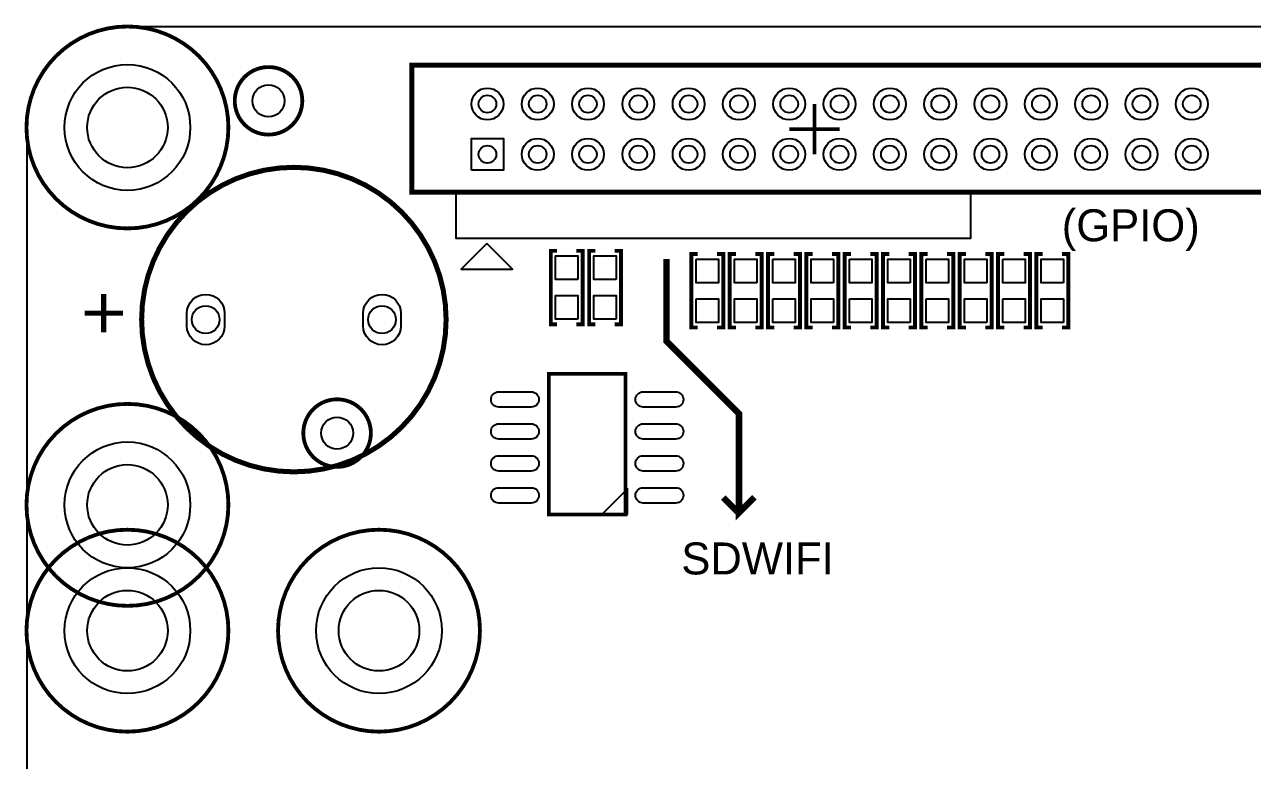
# Model space of a CAD drawing. Extents: x 0 to 180, y -3 to 135.
# Drawn here: x -0.09 to 48.72, y 100.84 to 130.09 of the extents above; entities that cross this region are included whole.
import ezdxf

# ---------------------------------------------------------------- set-up
doc = ezdxf.new("R2010")
doc.units = 0
doc.layers.get('0').update_dxf_attribs({"linetype": 'CONTINUOUS'})
for name, color, linetype in [('BG_OUTLINE', 3, 'CONTINUOUS'), ('BG_SILKSCREEN_TOP', 2, 'CONTINUOUS'), ('MANUFACTURING_NCDRILL_FIGU', 7, 'CONTINUOUS'), ('PG_SILKSCREEN_BOTTOM', 10, 'CONTINUOUS'), ('PG_SILKSCREEN_TOP', 11, 'CONTINUOUS'), ('PIN_BOTTOM', 13, 'CONTINUOUS'), ('PIN_TOP', 12, 'CONTINUOUS')]:
    doc.layers.add(name, color=color, linetype=linetype)

# ---------------------------------------------------------------- blocks, each defined once
blk = doc.blocks.new('FIGURE_CIRCLE')
blk.add_circle((0, 0), 0.5)

msp = doc.modelspace()

# ---------------------------------------------------------------- linework, layer by layer
at = {"layer": 'BG_OUTLINE'}
msp.add_lwpolyline([(4, 0), (175.9999, 0, 0.414214), (179.9999, 4), (179.9999, 126, 0.414214), (175.9999, 130), (4, 130, 0.414214), (0, 126), (0, 4, 0.414215)], format="xyb", close=True, dxfattribs=at)
at = {"layer": 'PG_SILKSCREEN_BOTTOM', "const_width": 0.1524}
msp.add_lwpolyline([(13.6769, 113.853, 1), (10.99158, 113.85292, 1)], format="xyb", close=True, dxfattribs=at)
at = {"layer": 'PG_SILKSCREEN_TOP'}
for points, const_width in [([(8.0132, 126, 1), (-0.01322, 126, 1)], 0.1524), ([(10.9513, 127.0584, 1), (8.26634, 127.05844, 1)], 0.1524), ([(16.6678, 118.364, 1), (4.56421, 118.364, 1)], 0.1999), ([(8.0132, 111, 1), (-0.01322, 111.00001, 1)], 0.1524), ([(8.0132, 106, 1), (-0.01322, 105.99998, 1)], 0.1524), ([(18.0132, 106, 1), (9.9868, 105.99998, 1)], 0.1524)]:
    msp.add_lwpolyline(points, format="xyb", close=True, dxfattribs=dict(at, const_width=const_width))
msp.add_lwpolyline([(38.8088, 123.4319, 0.2, 0.2, 0), (49.3088, 123.4319, 0.2, 0.2, 0), (49.3088, 128.4719, 0.2, 0.2, 0), (39.3738, 128.4719, 0.1999, 0.1999, 0), (15.3708, 128.4719, 0.2, 0.2, 0), (15.3088, 128.4719, 0.2, 0.2, 0), (15.3088, 123.4318, 0.1999, 0.1999, 0), (39.3088, 123.4318, 0.1999, 0.1999, 0)], format="xyseb", dxfattribs=at)
for points, const_width in [([(32.3088, 125.9319), (31.3088, 125.9319), (31.3088, 126.9319)], 0.1501), ([(30.3088, 125.9319), (31.3088, 125.9319), (31.3088, 124.9319)], 0.1501), ([(21.082, 118.1735), (20.828, 118.1735), (20.828, 121.0945), (21.082, 121.0945)], 0.1524), ([(21.844, 118.1735), (22.098, 118.1735), (22.098, 121.0945), (21.844, 121.0945)], 0.1524), ([(22.606, 118.1735), (22.352, 118.1735), (22.352, 121.0945), (22.606, 121.0945)], 0.1524), ([(23.368, 118.1735), (23.622, 118.1735), (23.622, 121.0945), (23.368, 121.0945)], 0.1524), ([(25.4305, 120.7745), (25.4305, 117.5055), (28.3108, 114.6251), (28.3108, 110.6907), (28.9204, 111.3003)], 0.254), ([(26.67, 120.9675), (26.416, 120.9675), (26.416, 118.0465), (26.67, 118.0465)], 0.1524), ([(27.432, 120.9675), (27.686, 120.9675), (27.686, 118.0465), (27.432, 118.0465)], 0.1524), ([(28.194, 118.0465), (27.94, 118.0465), (27.94, 120.9675), (28.194, 120.9675)], 0.1524), ([(28.956, 118.0465), (29.21, 118.0465), (29.21, 120.9675), (28.956, 120.9675)], 0.1524), ([(29.718, 120.9675), (29.464, 120.9675), (29.464, 118.0465), (29.718, 118.0465)], 0.1524), ([(30.48, 120.9675), (30.734, 120.9675), (30.734, 118.0465), (30.48, 118.0465)], 0.1524), ([(31.242, 118.0465), (30.988, 118.0465), (30.988, 120.9675), (31.242, 120.9675)], 0.1524), ([(32.004, 118.0465), (32.258, 118.0465), (32.258, 120.9675), (32.004, 120.9675)], 0.1524), ([(32.766, 120.9675), (32.512, 120.9675), (32.512, 118.0465), (32.766, 118.0465)], 0.1524), ([(33.528, 120.9675), (33.782, 120.9675), (33.782, 118.0465), (33.528, 118.0465)], 0.1524), ([(34.29, 118.0465), (34.036, 118.0465), (34.036, 120.9675), (34.29, 120.9675)], 0.1524), ([(35.052, 118.0465), (35.306, 118.0465), (35.306, 120.9675), (35.052, 120.9675)], 0.1524), ([(35.814, 120.9675), (35.56, 120.9675), (35.56, 118.0465), (35.814, 118.0465)], 0.1524), ([(36.576, 120.9675), (36.83, 120.9675), (36.83, 118.0465), (36.576, 118.0465)], 0.1524), ([(37.338, 118.0465), (37.084, 118.0465), (37.084, 120.9675), (37.338, 120.9675)], 0.1524), ([(38.1, 118.0465), (38.354, 118.0465), (38.354, 120.9675), (38.1, 120.9675)], 0.1524), ([(38.862, 120.9675), (38.608, 120.9675), (38.608, 118.0465), (38.862, 118.0465)], 0.1524), ([(39.624, 120.9675), (39.878, 120.9675), (39.878, 118.0465), (39.624, 118.0465)], 0.1524), ([(40.386, 118.0465), (40.132, 118.0465), (40.132, 120.9675), (40.386, 120.9675)], 0.1524), ([(41.148, 118.0465), (41.402, 118.0465), (41.402, 120.9675), (41.148, 120.9675)], 0.1524), ([(3.0559, 119.38), (3.0559, 117.856)], 0.2032), ([(3.8179, 118.618), (2.2939, 118.618)], 0.2032), ([(28.3108, 110.6907), (28.2854, 110.6907), (27.6885, 111.2876)], 0.254)]:
    msp.add_lwpolyline(points, dxfattribs=dict(at, const_width=const_width))
for points in [[(17.0536, 123.4796), (17.0536, 121.5949), (37.526, 121.5949), (37.526, 123.4796)], [(18.288, 121.3866), (17.272, 120.3706), (19.304, 120.3706)], [(23.876, 110.617), (23.876, 111.633), (22.86, 110.617)]]:
    msp.add_lwpolyline(points, close=True, dxfattribs=at)
at = {"layer": 'PG_SILKSCREEN_TOP', "const_width": 0.1524}
msp.add_lwpolyline([(23.7998, 110.617), (23.7998, 116.205), (20.7518, 116.205), (20.7518, 110.617)], close=True, dxfattribs=at)
at = {"layer": 'PIN_BOTTOM'}
msp.add_lwpolyline([(17.6738, 124.2969), (17.6738, 125.5669), (18.9438, 125.5669), (18.9438, 124.2969)], close=True, dxfattribs=at)
for points in [[(7.86205, 118.61395), (7.86205, 118.11405, -1), (6.36195, 118.11405), (6.36195, 118.61395, -1)], [(14.86995, 118.61395), (14.86995, 118.11405, -1), (13.36985, 118.11405), (13.36985, 118.61395, -1)]]:
    msp.add_lwpolyline(points, format="xyb", close=True, dxfattribs=at)
for centre, radius in [((4, 126), 2.5), ((18.3088, 126.9319), 0.635), ((20.3088, 126.9319), 0.635), ((22.3088, 126.9319), 0.635), ((24.3088, 126.9319), 0.635), ((26.3088, 126.9319), 0.635), ((28.3088, 126.9319), 0.635), ((30.3088, 126.9319), 0.635), ((32.3088, 126.9319), 0.635), ((34.3088, 126.9319), 0.635), ((36.3088, 126.9319), 0.635), ((38.3088, 126.9319), 0.635), ((40.3088, 126.9319), 0.635), ((42.3088, 126.9319), 0.635), ((44.3088, 126.9319), 0.635), ((46.3088, 126.9319), 0.635), ((20.3088, 124.9319), 0.635), ((22.3088, 124.9319), 0.635), ((24.3088, 124.9319), 0.635), ((26.3088, 124.9319), 0.635), ((28.3088, 124.9319), 0.635), ((30.3088, 124.9319), 0.635), ((32.3088, 124.9319), 0.635), ((34.3088, 124.9319), 0.635), ((36.3088, 124.9319), 0.635), ((38.3088, 124.9319), 0.635), ((40.3088, 124.9319), 0.635), ((42.3088, 124.9319), 0.635), ((44.3088, 124.9319), 0.635), ((46.3088, 124.9319), 0.635), ((12.3342, 113.853), 0.635), ((4, 111), 2.5), ((4, 106), 2.5), ((14, 106), 2.5)]:
    msp.add_circle(centre, radius, dxfattribs=at)
at = {"layer": 'PIN_TOP'}
for points in [[(17.6738, 124.2969), (17.6738, 125.5669), (18.9438, 125.5669), (18.9438, 124.2969)], [(21.9075, 119.9515), (21.0185, 119.9515), (21.0185, 120.8913), (21.9075, 120.8913)], [(23.4315, 119.9515), (22.5425, 119.9515), (22.5425, 120.8913), (23.4315, 120.8913)], [(26.6065, 120.7643), (27.4955, 120.7643), (27.4955, 119.8245), (26.6065, 119.8245)], [(29.0195, 119.8245), (28.1305, 119.8245), (28.1305, 120.7643), (29.0195, 120.7643)], [(29.6545, 120.7643), (30.5435, 120.7643), (30.5435, 119.8245), (29.6545, 119.8245)], [(32.0675, 119.8245), (31.1785, 119.8245), (31.1785, 120.7643), (32.0675, 120.7643)], [(32.7025, 120.7643), (33.5915, 120.7643), (33.5915, 119.8245), (32.7025, 119.8245)], [(35.1155, 119.8245), (34.2265, 119.8245), (34.2265, 120.7643), (35.1155, 120.7643)], [(35.7505, 120.7643), (36.6395, 120.7643), (36.6395, 119.8245), (35.7505, 119.8245)], [(38.1635, 119.8245), (37.2745, 119.8245), (37.2745, 120.7643), (38.1635, 120.7643)], [(38.7985, 120.7643), (39.6875, 120.7643), (39.6875, 119.8245), (38.7985, 119.8245)], [(41.2115, 119.8245), (40.3225, 119.8245), (40.3225, 120.7643), (41.2115, 120.7643)], [(21.9075, 118.3767), (21.0185, 118.3767), (21.0185, 119.3165), (21.9075, 119.3165)], [(23.4315, 118.3767), (22.5425, 118.3767), (22.5425, 119.3165), (23.4315, 119.3165)], [(26.6065, 119.1895), (27.4955, 119.1895), (27.4955, 118.2497), (26.6065, 118.2497)], [(29.0195, 118.2497), (28.1305, 118.2497), (28.1305, 119.1895), (29.0195, 119.1895)], [(29.6545, 119.1895), (30.5435, 119.1895), (30.5435, 118.2497), (29.6545, 118.2497)], [(32.0675, 118.2497), (31.1785, 118.2497), (31.1785, 119.1895), (32.0675, 119.1895)], [(32.7025, 119.1895), (33.5915, 119.1895), (33.5915, 118.2497), (32.7025, 118.2497)], [(35.1155, 118.2497), (34.2265, 118.2497), (34.2265, 119.1895), (35.1155, 119.1895)], [(35.7505, 119.1895), (36.6395, 119.1895), (36.6395, 118.2497), (35.7505, 118.2497)], [(38.1635, 118.2497), (37.2745, 118.2497), (37.2745, 119.1895), (38.1635, 119.1895)], [(38.7985, 119.1895), (39.6875, 119.1895), (39.6875, 118.2497), (38.7985, 118.2497)], [(41.2115, 118.2497), (40.3225, 118.2497), (40.3225, 119.1895), (41.2115, 119.1895)]]:
    msp.add_lwpolyline(points, close=True, dxfattribs=at)
for points in [[(7.86205, 118.61395), (7.86205, 118.11405, -1), (6.36195, 118.11405), (6.36195, 118.61395, -1)], [(14.86995, 118.61395), (14.86995, 118.11405, -1), (13.36985, 118.11405), (13.36985, 118.61395, -1)], [(18.7579, 115.4938), (20.0533, 115.4938, -1), (20.0533, 114.8842), (18.7579, 114.8842, -1)], [(24.4983, 115.4938), (25.7937, 115.4938, -1), (25.7937, 114.8842), (24.4983, 114.8842, -1)], [(18.7579, 114.2238), (20.0533, 114.2238, -1), (20.0533, 113.6142), (18.7579, 113.6142, -1)], [(24.4983, 114.2238), (25.7937, 114.2238, -1), (25.7937, 113.6142), (24.4983, 113.6142, -1)], [(18.7579, 112.9538), (20.0533, 112.9538, -1), (20.0533, 112.3442), (18.7579, 112.3442, -1)], [(24.4983, 112.9538), (25.7937, 112.9538, -1), (25.7937, 112.3442), (24.4983, 112.3442, -1)], [(18.7579, 111.6838), (20.0533, 111.6838, -1), (20.0533, 111.0742), (18.7579, 111.0742, -1)], [(24.4983, 111.6838), (25.7937, 111.6838, -1), (25.7937, 111.0742), (24.4983, 111.0742, -1)]]:
    msp.add_lwpolyline(points, format="xyb", close=True, dxfattribs=at)
for centre, radius in [((4, 126), 2.5), ((9.6088, 127.0584), 0.635), ((18.3088, 126.9319), 0.635), ((20.3088, 126.9319), 0.635), ((22.3088, 126.9319), 0.635), ((24.3088, 126.9319), 0.635), ((26.3088, 126.9319), 0.635), ((28.3088, 126.9319), 0.635), ((30.3088, 126.9319), 0.635), ((32.3088, 126.9319), 0.635), ((34.3088, 126.9319), 0.635), ((36.3088, 126.9319), 0.635), ((38.3088, 126.9319), 0.635), ((40.3088, 126.9319), 0.635), ((42.3088, 126.9319), 0.635), ((44.3088, 126.9319), 0.635), ((46.3088, 126.9319), 0.635), ((20.3088, 124.9319), 0.635), ((22.3088, 124.9319), 0.635), ((24.3088, 124.9319), 0.635), ((26.3088, 124.9319), 0.635), ((28.3088, 124.9319), 0.635), ((30.3088, 124.9319), 0.635), ((32.3088, 124.9319), 0.635), ((34.3088, 124.9319), 0.635), ((36.3088, 124.9319), 0.635), ((38.3088, 124.9319), 0.635), ((40.3088, 124.9319), 0.635), ((42.3088, 124.9319), 0.635), ((44.3088, 124.9319), 0.635), ((46.3088, 124.9319), 0.635), ((4, 111), 2.5), ((4, 106), 2.5), ((14, 106), 2.5)]:
    msp.add_circle(centre, radius, dxfattribs=at)

# ---------------------------------------------------------------- block references
at = {"layer": 'MANUFACTURING_NCDRILL_FIGU'}
for p, xscale, yscale in [((4, 126), 3.1999, 3.1999), ((18.3088, 126.9319), 0.7, 0.7), ((20.3088, 126.9319), 0.7, 0.7), ((22.3088, 126.9319), 0.7, 0.7), ((24.3088, 126.9319), 0.7, 0.7), ((26.3088, 126.9319), 0.7, 0.7), ((28.3088, 126.9319), 0.7, 0.7), ((30.3088, 126.9319), 0.7, 0.7), ((32.3088, 126.9319), 0.7, 0.7), ((34.3088, 126.9319), 0.7, 0.7), ((36.3088, 126.9319), 0.7, 0.7), ((38.3088, 126.9319), 0.7, 0.7), ((40.3088, 126.9319), 0.7, 0.7), ((42.3088, 126.9319), 0.7, 0.7), ((44.3088, 126.9319), 0.7, 0.7), ((46.3088, 126.9319), 0.7, 0.7), ((18.3088, 124.9319), 0.7, 0.7), ((20.3088, 124.9319), 0.7, 0.7), ((22.3088, 124.9319), 0.7, 0.7), ((24.3088, 124.9319), 0.7, 0.7), ((26.3088, 124.9319), 0.7, 0.7), ((28.3088, 124.9319), 0.7, 0.7), ((30.3088, 124.9319), 0.7, 0.7), ((32.3088, 124.9319), 0.7, 0.7), ((34.3088, 124.9319), 0.7, 0.7), ((36.3088, 124.9319), 0.7, 0.7), ((38.3088, 124.9319), 0.7, 0.7), ((40.3088, 124.9319), 0.7, 0.7), ((42.3088, 124.9319), 0.7, 0.7), ((44.3088, 124.9319), 0.7, 0.7), ((46.3088, 124.9319), 0.7, 0.7), ((7.112, 118.364), 1.1001, 1.1001), ((14.1199, 118.364), 1.1001, 1.1001), ((4, 111), 3.1999, 3.1999), ((4, 106), 3.1999, 3.1999), ((14, 106), 3.1999, 3.1999)]:
    msp.add_blockref('FIGURE_CIRCLE', p, dxfattribs=dict(at, xscale=xscale, yscale=yscale))

# ---------------------------------------------------------------- texts
at = {"layer": 'BG_SILKSCREEN_TOP', "width": 1.02}
msp.add_text('SDWIFI', height=1.27, dxfattribs=at).set_placement((26.0172, 108.2353))
at = {"layer": 'PG_SILKSCREEN_TOP', "width": 1.02}
msp.add_text('(GPIO)', height=1.27, dxfattribs=at).set_placement((41.1404, 121.4763))

doc.saveas('drawing.dxf')
